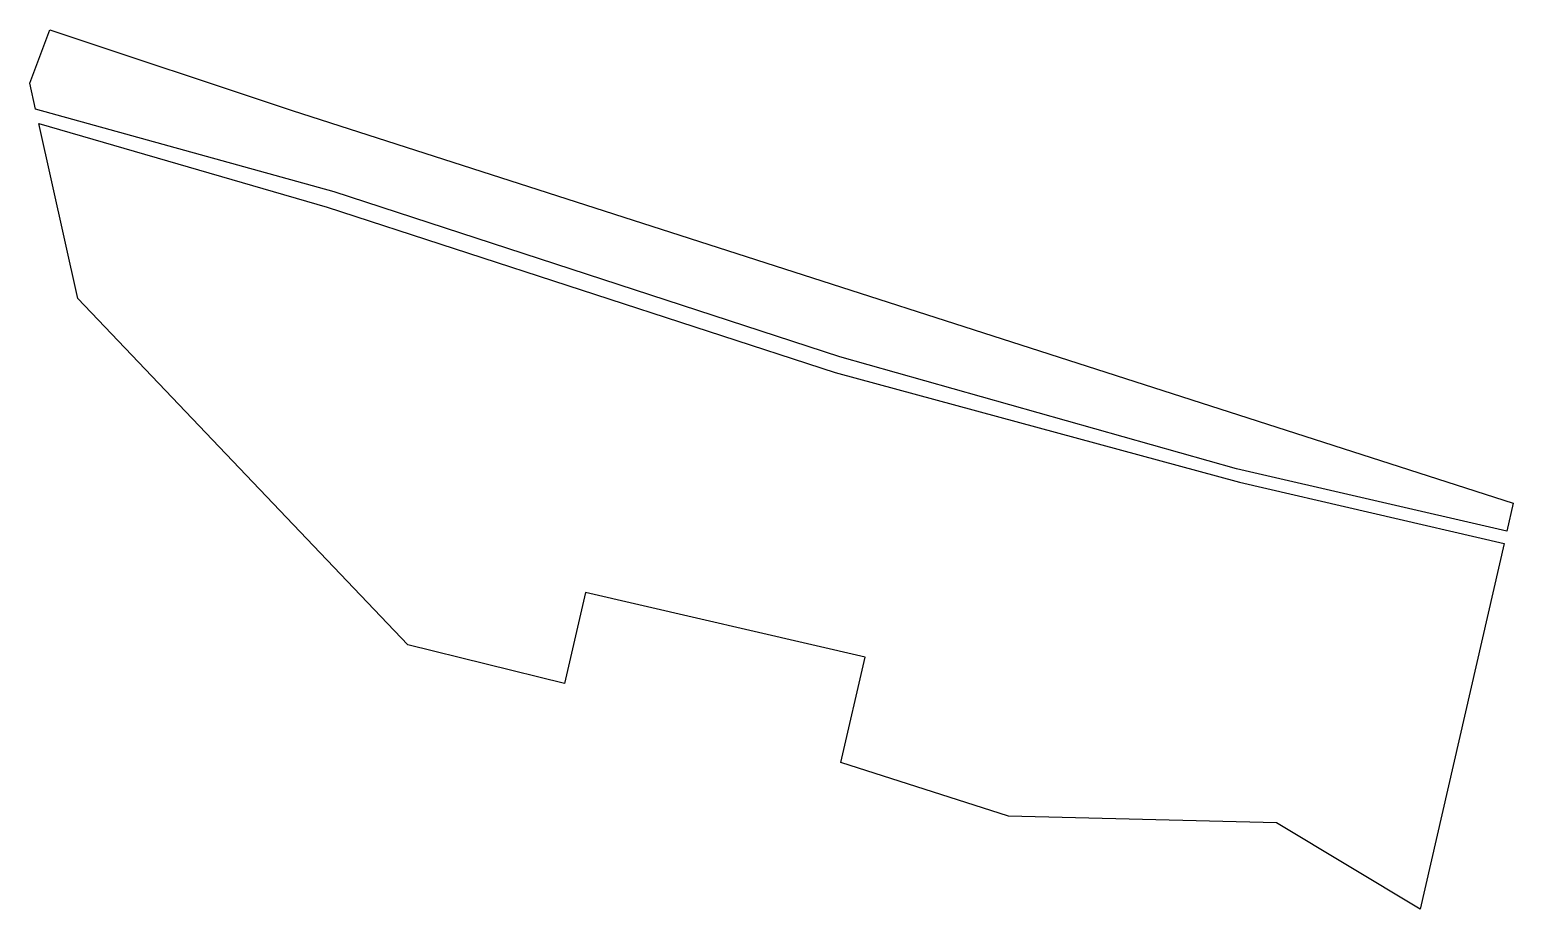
# Model space of a CAD drawing. Header units: metres. Extents: x 256740 to 256944, y 386155 to 386276.
import ezdxf

# ---------------------------------------------------------------- set-up
doc = ezdxf.new("R2010")
doc.units = ezdxf.units.M

msp = doc.modelspace()

# ---------------------------------------------------------------- linework, layer by layer
for points in [[(256906.040897, 386215.627973, 94.703138), (256851.431753, 386231.046254, 90.6678), (256781.799129, 386253.772889, 81.025858), (256740.655853, 386265.154686, 78.329483), (256739.855633, 386268.736558, 73.349725), (256742.615356, 386276.086472, 61.634419), (256775.986503, 386264.958777, 66.601386), (256944.145451, 386210.8874, 88.695272), (256943.266302, 386207.049827, 94.621075), (256906.040897, 386215.627973, 94.703138)], [(256746.485721, 386239.059552, 114.608688), (256741.098019, 386263.175501, 81.081079), (256780.820364, 386251.627352, 84.504601), (256850.748488, 386228.871991, 94.088168), (256906.435463, 386213.796595, 97.2542), (256942.872784, 386205.332081, 97.273539), (256931.332092, 386154.955809, 175.062256), (256911.542275, 386166.874244, 164.317094), (256874.639026, 386167.788591, 175.526598), (256851.558357, 386175.178066, 172.541161), (256854.879607, 386189.675653, 150.154655), (256816.375686, 386198.590696, 150.177545), (256813.505329, 386186.061304, 169.524855), (256791.908731, 386191.381507, 169.068769), (256746.485721, 386239.059552, 114.608688)]]:
    msp.add_polyline3d(points)

doc.saveas('drawing.dxf')
